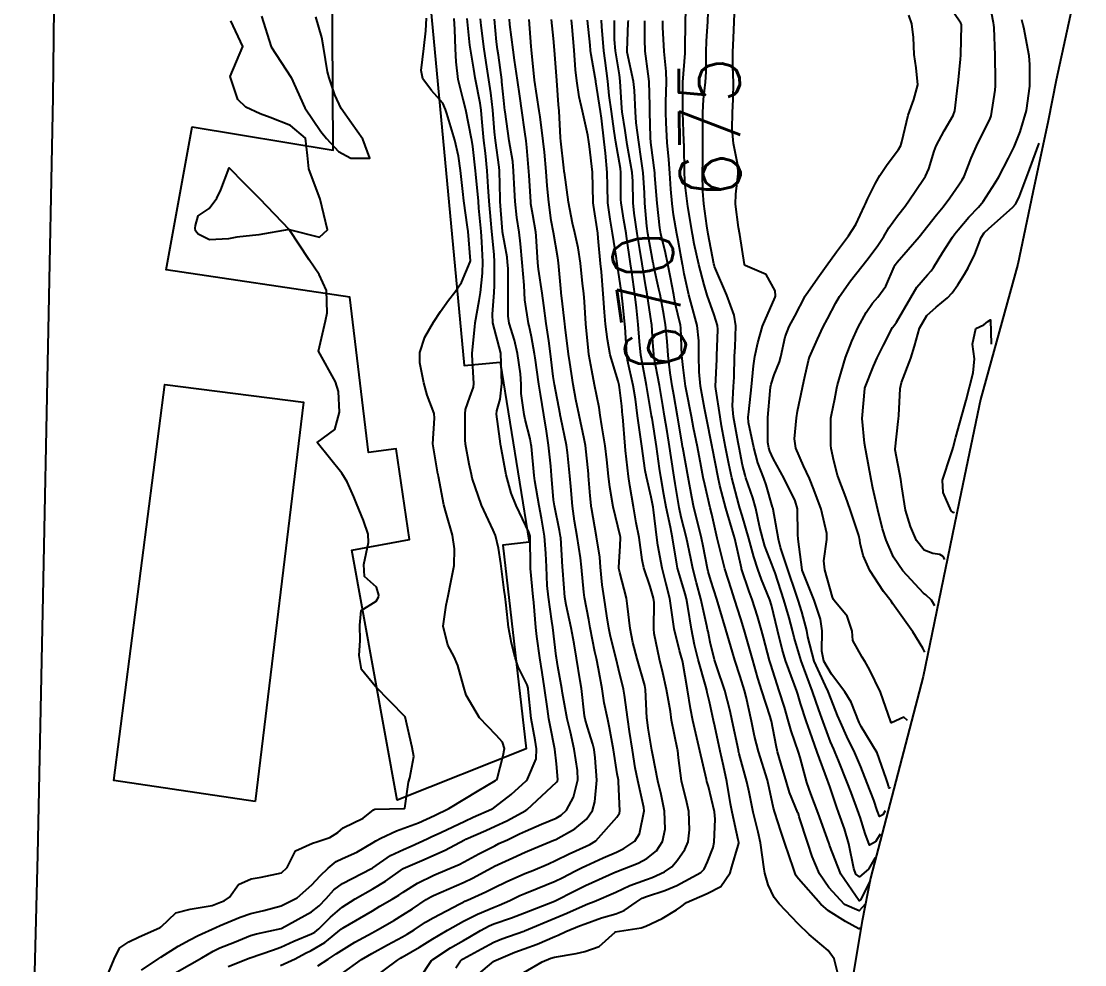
# Model space of a CAD drawing. Header units: metres. Extents: x 292545 to 299085, y 7450245 to 7463078.
# Drawn here: x 296774.3 to 296844.3, y 7460652 to 7460714.1 of the extents above; entities that cross this region are included whole.
import ezdxf
from ezdxf.enums import TextEntityAlignment as Align

# ---------------------------------------------------------------- set-up
doc = ezdxf.new("R2010")
doc.units = ezdxf.units.M
for name, color, linetype in [('Area', 45, 'Continuous'), ('Cotas', 45, 'Continuous'), ('Curvas de Nivel 1m', 11, 'Continuous'), ('Curvas de Nivel 5m', 15, 'Continuous'), ('Edificações', 30, 'Continuous'), ('Vias Primárias', 230, 'Continuous')]:
    doc.layers.add(name, color=color, linetype=linetype)
doc.styles.add('Style-STANDARD', font='STANDARD.shx')

msp = doc.modelspace()

# ---------------------------------------------------------------- linework, layer by layer
at = {"layer": 'Area'}
msp.add_polyline3d([(296844.262, 7460718.95, 680.961), (296842.388, 7460710.25, 686.141), (296841.86, 7460707.575, 691.45), (296840.846, 7460702.857, 679.37), (296839.853, 7460698.137, 690.9), (296837.415, 7460689.248, 693.08), (296836.126, 7460683.14, 696.05), (296833.633, 7460671.003, 678.17), (296830.162, 7460657.748, 671.91), (296829.619, 7460654.933, 670.301), (296827.918, 7460644.703, 669.622)], dxfattribs=at)
at = {"layer": 'Curvas de Nivel 1m', "flags": 128}
for points, elevation in [([(296830.473, 7460659.1), (296830.035, 7460658.335), (296829.441, 7460657.825), (296829.209, 7460658.002), (296829.076, 7460658.376), (296828.752, 7460660.007), (296828.454, 7460660.977), (296828.089, 7460662.011), (296827.936, 7460662.452), (296827.51, 7460663.702), (296827.403, 7460664.021), (296827.338, 7460664.2), (296826.662, 7460666.029), (296826.17, 7460667.421), (296825.958, 7460668.036), (296825.575, 7460669.235), (296825.381, 7460669.843), (296825.317, 7460670.044), (296825.169, 7460670.466), (296824.591, 7460672.055), (296824.365, 7460672.804), (296824.064, 7460674.056), (296823.658, 7460675.711), (296823.544, 7460676.062), (296823.011, 7460677.404), (296822.75, 7460678.074), (296822.493, 7460678.88), (296822.176, 7460680.083), (296821.726, 7460681.615), (296821.572, 7460682.092), (296821.505, 7460682.322), (296821.057, 7460684.097), (296820.857, 7460685.004), (296820.644, 7460686.101), (296820.381, 7460687.517), (296820.279, 7460688.105), (296819.995, 7460689.934), (296819.985, 7460690.108), (296820.058, 7460691.9), (296820.066, 7460692.108), (296820.131, 7460693.847), (296820.108, 7460694.108), (296819.88, 7460694.814), (296819.426, 7460696.115), (296819.223, 7460696.796), (296818.874, 7460698.12), (296818.575, 7460699.485), (296818.457, 7460700.125), (296818.152, 7460701.937), (296818.128, 7460702.128), (296817.981, 7460703.345), (296817.93, 7460704.131), (296817.909, 7460706.029), (296817.901, 7460706.132), (296817.897, 7460706.249), (296817.834, 7460708.133), (296817.82, 7460709.893), (296817.833, 7460710.133), (296817.987, 7460712.036), (296817.989, 7460712.131), (296817.981, 7460712.235), (296818.003, 7460714.132), (296818.07, 7460716.069)], 674), ([(296832.603, 7460668.11), (296832.362, 7460668.336), (296831.563, 7460667.954), (296831.54, 7460667.97), (296831.506, 7460668.028), (296830.824, 7460669.978), (296830.109, 7460671.482), (296829.822, 7460671.988), (296829.616, 7460672.274), (296829.011, 7460673.384), (296828.958, 7460674), (296828.628, 7460674.991), (296827.787, 7460676.018), (296827.729, 7460676.084), (296827.665, 7460676.227), (296827.158, 7460678.025), (296827.099, 7460678.616), (296827.309, 7460680.024), (296827.308, 7460680.425), (296826.927, 7460682.028), (296826.452, 7460683.327), (296826.151, 7460684.036), (296825.761, 7460684.876), (296825.262, 7460686.045), (296825.171, 7460686.658), (296825.302, 7460688.045), (296825.369, 7460688.482), (296825.7, 7460690.041), (296825.721, 7460690.145), (296825.832, 7460690.655), (296826.083, 7460691.805), (296826.161, 7460692.037), (296826.679, 7460693.218), (296827.065, 7460694.028), (296827.345, 7460694.559), (296827.889, 7460695.606), (296828.137, 7460696.016), (296828.864, 7460697.05), (296829.596, 7460697.995), (296829.927, 7460698.416), (296830.605, 7460699.314), (296831.045, 7460699.979), (296831.386, 7460700.538), (296831.956, 7460701.322), (296832.443, 7460701.963), (296833.068, 7460702.862), (296833.785, 7460703.943), (296833.998, 7460704.413), (296834.36, 7460705.586), (296834.499, 7460705.935), (296835.026, 7460706.927), (296835.608, 7460707.924), (296835.718, 7460708.243), (296835.921, 7460709.921), (296835.935, 7460710.051), (296836.08, 7460711.636), (296836.104, 7460711.899), (296836.105, 7460711.92), (296836.155, 7460713.877), (296836.148, 7460713.92), (296836.114, 7460714.005), (296834.819, 7460715.933)], 678), ([(296831.133, 7460662.18), (296830.972, 7460661.907), (296830.757, 7460661.791), (296830.602, 7460662.197), (296830.393, 7460662.873), (296829.962, 7460663.986), (296829.529, 7460665.074), (296829.132, 7460665.996), (296828.621, 7460667.071), (296828.196, 7460668.011), (296828.01, 7460668.456), (296827.578, 7460669.515), (296827.386, 7460670.022), (296827.216, 7460670.396), (296826.472, 7460672.031), (296826.052, 7460673.613), (296825.979, 7460674.037), (296825.651, 7460675.258), (296825.407, 7460676.043), (296825.285, 7460676.425), (296824.732, 7460678.05), (296824.258, 7460679.494), (296824.119, 7460680.056), (296823.767, 7460682.025), (296823.761, 7460682.06), (296823.734, 7460682.151), (296823.314, 7460683.632), (296823.156, 7460684.069), (296822.767, 7460685.079), (296822.487, 7460686.079), (296822.153, 7460687.729), (296822.127, 7460688.085), (296822.159, 7460688.437), (296822.34, 7460690.082), (296822.468, 7460691.456), (296822.573, 7460692.079), (296822.758, 7460692.972), (296823.061, 7460694.072), (296823.892, 7460695.98), (296823.918, 7460696.034), (296823.927, 7460696.06), (296823.898, 7460696.399), (296823.312, 7460697.467), (296821.922, 7460698.056), (296821.904, 7460698.09), (296821.894, 7460698.12), (296821.572, 7460700.094), (296821.49, 7460700.552), (296821.3, 7460702.097), (296821.309, 7460702.76), (296821.47, 7460704.095), (296821.435, 7460704.659), (296821.167, 7460706.098), (296821.07, 7460707.057), (296821.084, 7460708.1), (296821.14, 7460709.011), (296821.152, 7460710.099), (296821.12, 7460711.141), (296821.121, 7460712.094), (296821.159, 7460713.032), (296821.2, 7460714.094), (296821.243, 7460715.212)], 676), ([(296833.753, 7460672.62), (296833.622, 7460672.879), (296832.953, 7460673.957), (296831.651, 7460675.803), (296831.525, 7460675.971), (296831.037, 7460676.602), (296830.118, 7460677.986), (296829.693, 7460678.971), (296829.49, 7460679.782), (296829.469, 7460679.994), (296829.407, 7460680.294), (296828.835, 7460682.003), (296828.549, 7460682.816), (296828.091, 7460684.015), (296828.006, 7460684.267), (296827.765, 7460685.216), (296827.574, 7460686.022), (296827.555, 7460686.243), (296827.571, 7460688.022), (296827.597, 7460688.231), (296827.816, 7460689.291), (296827.963, 7460690.018), (296828.005, 7460690.197), (296828.529, 7460692.01), (296828.937, 7460693.077), (296829.369, 7460693.998), (296829.883, 7460694.969), (296830.292, 7460695.582), (296830.643, 7460695.983), (296831.177, 7460696.704), (296831.722, 7460697.972), (296831.792, 7460698.103), (296831.926, 7460698.269), (296833.367, 7460699.949), (296833.95, 7460700.676), (296834.505, 7460701.387), (296834.946, 7460701.93), (296835.384, 7460702.513), (296835.984, 7460703.358), (296836.211, 7460703.696), (296836.33, 7460703.917), (296836.798, 7460705.119), (296837.134, 7460705.909), (296837.425, 7460706.5), (296838.031, 7460707.664), (296838.114, 7460707.899), (296838.364, 7460709.59), (296838.386, 7460709.895), (296838.388, 7460710.217), (296838.362, 7460711.896), (296838.306, 7460713.701), (296838.283, 7460713.897), (296838.255, 7460714.038), (296838.121, 7460714.721)], 679), ([(296779.867, 7460651.091), (296780.489, 7460652.573), (296780.787, 7460653.163), (296781.388, 7460653.548), (296782.074, 7460653.872), (296783.402, 7460654.465), (296783.451, 7460654.49), (296783.52, 7460654.539), (296784.474, 7460655.467), (296785.415, 7460655.706), (296786.867, 7460655.947), (296787.42, 7460656.15), (296787.659, 7460656.249), (296788.015, 7460656.484), (296788.595, 7460657.315), (296789.435, 7460657.706), (296790.094, 7460657.806), (296791.439, 7460658.089), (296791.808, 7460658.445), (296792.357, 7460659.539), (296793.467, 7460660.047), (296793.762, 7460660.123), (296794.599, 7460660.409), (296795.137, 7460660.742), (296795.479, 7460661.051), (296796.799, 7460661.693), (296797.492, 7460662.248), (296797.579, 7460662.282), (296799.493, 7460662.326), (296799.512, 7460662.331), (296799.534, 7460662.35), (296799.792, 7460664.065), (296799.879, 7460664.346), (296800.129, 7460665.75), (296800.021, 7460666.345), (296799.563, 7460668.35), (296797.593, 7460670.37), (296796.699, 7460671.479), (296796.539, 7460672.386), (296796.609, 7460673.372), (296796.581, 7460674.386), (296796.674, 7460675.358), (296797.657, 7460675.971), (296797.805, 7460676.224), (296797.824, 7460676.368), (296797.668, 7460676.884), (296796.882, 7460677.589), (296796.85, 7460678.382), (296797.148, 7460679.828), (296797.131, 7460680.379), (296796.829, 7460681.27), (296796.366, 7460682.391), (296796.183, 7460682.839), (296795.747, 7460683.829), (296795.389, 7460684.404), (296793.783, 7460686.42), (296794.933, 7460687.267), (296795.249, 7460688.406), (296795.183, 7460689.766), (296794.973, 7460690.403), (296793.853, 7460692.42), (296794.325, 7460694.413), (296794.423, 7460694.956), (296794.397, 7460696.412), (296793.909, 7460697.465), (296793.256, 7460698.427), (296791.943, 7460700.44), (296789.939, 7460700.076), (296788.496, 7460699.926), (296787.936, 7460699.824), (296786.684, 7460699.754), (296785.939, 7460700.114), (296785.765, 7460700.336), (296785.741, 7460700.513), (296785.764, 7460700.694), (296785.955, 7460701.329), (296786.663, 7460701.802), (296787.186, 7460702.498), (296787.445, 7460703.029), (296787.993, 7460704.49), (296788.983, 7460703.475), (296789.973, 7460702.46), (296791.943, 7460700.44), (296793.938, 7460699.92), (296794.445, 7460700.412), (296793.973, 7460702.42), (296793.231, 7460704.428), (296793.137, 7460705.293), (296793.015, 7460706.43), (296792.025, 7460707.274), (296790.68, 7460707.807), (296790.037, 7460708.044), (296789.079, 7460708.474), (296788.549, 7460708.983), (296788.063, 7460710.49), (296788.884, 7460712.478), (296788.108, 7460714.168)], 658), ([(296782.222, 7460651.694), (296783.372, 7460652.46), (296783.422, 7460652.49), (296783.501, 7460652.539), (296784.637, 7460653.274), (296785.39, 7460653.685), (296785.947, 7460653.959), (296787.101, 7460654.495), (296787.404, 7460654.622), (296788.719, 7460655.167), (296789.412, 7460655.412), (296790.26, 7460655.616), (296791.418, 7460655.919), (296792.454, 7460656.435), (296793.432, 7460657.303), (296793.97, 7460657.883), (296794.499, 7460658.409), (296795.024, 7460658.829), (296795.452, 7460659.032), (296796.394, 7460659.451), (296797.469, 7460660.098), (296797.643, 7460660.195), (296797.974, 7460660.365), (296798.987, 7460660.846), (296799.48, 7460661.023), (296800.433, 7460661.391), (296801.488, 7460661.861), (296802.427, 7460662.316), (296803.499, 7460662.953), (296804.33, 7460663.467), (296805.512, 7460664.164), (296805.579, 7460664.213), (296805.624, 7460664.279), (296806.006, 7460665.805), (296806.101, 7460666.274), (296805.967, 7460666.694), (296805.552, 7460667.144), (296804.448, 7460668.291), (296803.585, 7460669.78), (296803.426, 7460670.302), (296803.038, 7460671.739), (296802.78, 7460672.312), (296802.366, 7460673.065), (296802.057, 7460674.324), (296802.259, 7460675.716), (296802.385, 7460676.319), (296802.577, 7460677.221), (296802.786, 7460678.313), (296802.802, 7460679.422), (296802.674, 7460680.31), (296802.267, 7460681.772), (296802.112, 7460682.316), (296801.752, 7460684.179), (296801.733, 7460684.3), (296801.73, 7460684.32), (296801.722, 7460684.352), (296801.382, 7460686.326), (296801.49, 7460688.015), (296801.476, 7460688.325), (296801.001, 7460689.519), (296800.793, 7460690.335), (296800.53, 7460691.652), (296800.523, 7460692.34), (296800.868, 7460693.34), (296801.418, 7460694.327), (296801.88, 7460695.024), (296802.416, 7460695.787), (296802.83, 7460696.311), (296803.267, 7460696.942), (296803.844, 7460698.301), (296803.857, 7460698.367), (296803.707, 7460700.302), (296803.669, 7460700.581), (296803.42, 7460702.306), (296803.354, 7460702.932), (296803.195, 7460704.308), (296803.066, 7460705.246), (296802.839, 7460706.312), (296802.303, 7460708.053), (296802.222, 7460708.318), (296802.047, 7460708.745), (296801.291, 7460709.567), (296800.722, 7460710.34), (296800.626, 7460710.899), (296800.787, 7460712.339), (296800.934, 7460713.504), (296800.974, 7460714.337)], 659), ([(296787.924, 7460651.927), (296789.302, 7460652.471), (296789.352, 7460652.491), (296789.373, 7460652.498), (296790.836, 7460653.001), (296791.384, 7460653.21), (296792.24, 7460653.587), (296793.398, 7460654.073), (296793.621, 7460654.196), (296793.884, 7460654.415), (296794.654, 7460655.164), (296795.417, 7460655.826), (296796.271, 7460656.387), (296797.43, 7460657.034), (296798.26, 7460657.536), (296799.4, 7460658.35), (296799.425, 7460658.368), (296799.443, 7460658.377), (296800.818, 7460658.971), (296801.457, 7460659.245), (296802.194, 7460659.587), (296803.472, 7460660.255), (296803.499, 7460660.273), (296803.561, 7460660.299), (296804.877, 7460660.887), (296805.482, 7460661.154), (296806.241, 7460661.517), (296807.492, 7460662.199), (296807.582, 7460662.259), (296809.511, 7460664.048), (296809.586, 7460664.155), (296809.598, 7460664.229), (296809.528, 7460665.256), (296809.409, 7460666.232), (296809.101, 7460667.78), (296809.017, 7460668.235), (296808.934, 7460668.875), (296808.735, 7460670.239), (296808.572, 7460671.272), (296808.428, 7460672.242), (296808.232, 7460673.639), (296808.168, 7460674.245), (296808.029, 7460675.874), (296807.992, 7460676.247), (296807.814, 7460678.116), (296807.809, 7460678.249), (296807.785, 7460680.166), (296807.776, 7460680.249), (296807.707, 7460680.507), (296806.872, 7460682.263), (296806.543, 7460683.07), (296806.216, 7460684.273), (296805.858, 7460686.203), (296805.845, 7460686.279), (296805.833, 7460686.329), (296805.787, 7460686.644), (296805.581, 7460688.282), (296805.601, 7460688.486), (296805.813, 7460689.268), (296805.928, 7460690.278), (296805.853, 7460692.28), (296805.325, 7460694.285), (296805.301, 7460694.863), (296805.408, 7460696.285), (296805.432, 7460696.752), (296805.451, 7460698.285), (296805.422, 7460698.791), (296805.268, 7460700.287), (296805.197, 7460701.045), (296805.095, 7460702.289), (296805.025, 7460703.247), (296804.959, 7460704.29), (296804.844, 7460705.452), (296804.747, 7460706.293), (296804.602, 7460707.726), (296804.553, 7460708.292), (296804.493, 7460708.739), (296804.189, 7460710.298), (296804.169, 7460710.403), (296804.07, 7460710.99), (296803.853, 7460712.302), (296803.818, 7460712.571), (296803.644, 7460714.305)], 661), ([(296790.113, 7460714.46), (296790.752, 7460712.453), (296792.063, 7460710.44), (296792.962, 7460708.431), (296794.02, 7460706.87), (296794.39, 7460706.414), (296795.171, 7460705.569), (296796, 7460705.127), (296797.251, 7460705.127), (296796.778, 7460706.382), (296796.028, 7460707.424), (296795.349, 7460708.4), (296794.94, 7460709.295), (296794.56, 7460710.413), (296794.451, 7460710.798), (296794.192, 7460712.418), (296794.093, 7460713.062), (296793.688, 7460714.424)], 658), ([(296791.368, 7460651.989), (296792.32, 7460652.436), (296793.006, 7460652.798), (296793.381, 7460652.98), (296794.287, 7460653.513), (296795.372, 7460654.4), (296795.388, 7460654.415), (296795.403, 7460654.428), (296795.479, 7460654.474), (296797.415, 7460655.601), (296797.896, 7460655.887), (296798.703, 7460656.357), (296799.15, 7460656.629), (296799.428, 7460656.813), (296800.367, 7460657.408), (296801.439, 7460657.944), (296802.333, 7460658.317), (296803.106, 7460658.647), (296803.451, 7460658.818), (296804.404, 7460659.346), (296805.467, 7460659.877), (296805.735, 7460660.011), (296806.286, 7460660.272), (296807.087, 7460660.654), (296807.479, 7460660.842), (296808.541, 7460661.302), (296809.488, 7460661.695), (296809.83, 7460661.886), (296810.175, 7460662.223), (296810.642, 7460663.078), (296810.911, 7460664.216), (296810.908, 7460664.831), (296810.69, 7460666.219), (296810.437, 7460667.338), (296810.23, 7460668.223), (296809.908, 7460669.906), (296809.858, 7460670.227), (296809.607, 7460671.66), (296809.517, 7460672.231), (296809.498, 7460672.347), (296809.277, 7460674.234), (296809.219, 7460674.655), (296808.992, 7460676.237), (296808.911, 7460676.997), (296808.85, 7460678.238), (296808.82, 7460679.111), (296808.732, 7460680.24), (296808.53, 7460681.433), (296808.373, 7460682.244), (296808.102, 7460683.894), (296808.056, 7460684.247), (296807.872, 7460686.159), (296807.861, 7460686.249), (296807.787, 7460686.643), (296807.465, 7460687.921), (296807.383, 7460688.256), (296807.187, 7460689.63), (296807.184, 7460690.26), (296807.159, 7460690.934), (296806.959, 7460692.263), (296806.752, 7460693.157), (296806.409, 7460694.272), (296806.337, 7460694.733), (296806.344, 7460696.273), (296806.333, 7460697.857), (296806.306, 7460698.274), (296806.268, 7460698.617), (296805.977, 7460700.279), (296805.97, 7460700.307), (296805.947, 7460700.582), (296805.819, 7460702.282), (296805.812, 7460702.444), (296805.761, 7460704.282), (296805.741, 7460704.537), (296805.508, 7460706.285), (296805.449, 7460706.858), (296805.324, 7460708.281), (296805.195, 7460709.424), (296805.063, 7460710.285), (296804.928, 7460711.143), (296804.761, 7460712.29), (296804.555, 7460713.844), (296804.51, 7460714.294)], 662), ([(296793.818, 7460651.966), (296794.503, 7460652.409), (296795.028, 7460652.754), (296795.382, 7460652.989), (296796.255, 7460653.522), (296797.4, 7460654.152), (296797.541, 7460654.228), (296797.793, 7460654.366), (296798.812, 7460654.953), (296799.413, 7460655.319), (296800.036, 7460655.724), (296800.956, 7460656.335), (296801.242, 7460656.515), (296801.426, 7460656.608), (296801.928, 7460656.823), (296803.435, 7460657.473), (296803.994, 7460657.738), (296805.006, 7460658.284), (296805.286, 7460658.441), (296805.447, 7460658.519), (296806.653, 7460659.07), (296807.461, 7460659.453), (296808.017, 7460659.699), (296809.334, 7460660.232), (296809.474, 7460660.29), (296810.72, 7460660.979), (296811.487, 7460661.621), (296811.89, 7460662.204), (296812.049, 7460662.753), (296812.163, 7460664.2), (296812.071, 7460665.666), (296811.989, 7460666.203), (296811.906, 7460666.564), (296811.558, 7460667.677), (296811.404, 7460668.212), (296811.364, 7460668.414), (296811.153, 7460670.214), (296811.073, 7460670.733), (296810.831, 7460672.218), (296810.672, 7460673.169), (296810.472, 7460674.222), (296810.157, 7460675.723), (296810.077, 7460676.226), (296809.927, 7460677.981), (296809.912, 7460678.228), (296809.803, 7460680.128), (296809.787, 7460680.229), (296809.709, 7460680.625), (296809.391, 7460682.233), (296809.331, 7460682.64), (296809.198, 7460684.236), (296809.144, 7460684.855), (296808.997, 7460686.238), (296808.859, 7460687.167), (296808.678, 7460688.241), (296808.458, 7460689.602), (296808.359, 7460690.245), (296808.106, 7460691.991), (296808.068, 7460692.248), (296807.864, 7460693.37), (296807.713, 7460694.094), (296807.68, 7460694.253), (296807.44, 7460695.808), (296807.419, 7460696.257), (296807.397, 7460696.761), (296807.267, 7460698.26), (296807.161, 7460699.488), (296807.061, 7460700.263), (296806.912, 7460701.225), (296806.799, 7460702.268), (296806.748, 7460703.036), (296806.7, 7460704.269), (296806.637, 7460704.909), (296806.414, 7460706.274), (296806.134, 7460708.176), (296806.122, 7460708.269), (296806.049, 7460708.91), (296805.926, 7460710.137), (296805.912, 7460710.272), (296805.697, 7460711.893), (296805.644, 7460712.277), (296805.58, 7460712.788), (296805.43, 7460714.28)], 663), ([(296795.363, 7460651.417), (296796.7, 7460652.38), (296797.116, 7460652.635), (296797.379, 7460652.784), (296798.403, 7460653.344), (296799.396, 7460653.878), (296799.696, 7460654.049), (296800.162, 7460654.342), (296800.908, 7460654.835), (296801.411, 7460655.139), (296803.158, 7460656.042), (296803.422, 7460656.187), (296803.499, 7460656.222), (296803.669, 7460656.298), (296804.875, 7460656.839), (296805.431, 7460657.119), (296806.201, 7460657.506), (296807.441, 7460658.043), (296807.952, 7460658.252), (296809.002, 7460658.685), (296809.453, 7460658.893), (296810.343, 7460659.338), (296811.468, 7460659.851), (296811.715, 7460659.961), (296812.099, 7460660.201), (296813.489, 7460661.75), (296813.653, 7460662.016), (296813.684, 7460662.178), (296813.606, 7460664.085), (296813.592, 7460664.179), (296813.519, 7460664.603), (296813.263, 7460666.184), (296813.006, 7460667.637), (296812.884, 7460668.19), (296812.659, 7460669.279), (296812.519, 7460670.196), (296812.291, 7460671.511), (296812.141, 7460672.202), (296812.045, 7460672.632), (296811.742, 7460674.208), (296811.641, 7460674.731), (296811.358, 7460676.213), (296811.312, 7460676.568), (296811.152, 7460678.215), (296811.088, 7460678.817), (296810.878, 7460680.218), (296810.696, 7460681.242), (296810.566, 7460682.222), (296810.451, 7460683.518), (296810.391, 7460684.224), (296810.24, 7460685.753), (296810.173, 7460686.226), (296809.8, 7460688.038), (296809.761, 7460688.23), (296809.752, 7460688.282), (296809.382, 7460690.234), (296809.305, 7460690.761), (296809.123, 7460692.237), (296809.004, 7460693.096), (296808.848, 7460694.24), (296808.688, 7460695.438), (296808.573, 7460696.243), (296808.338, 7460697.824), (296808.294, 7460698.246), (296808.184, 7460700.004), (296808.154, 7460700.248), (296807.954, 7460701.392), (296807.837, 7460702.127), (296807.821, 7460702.252), (296807.715, 7460703.979), (296807.7, 7460704.254), (296807.571, 7460705.819), (296807.517, 7460706.257), (296807.428, 7460706.85), (296807.239, 7460708.258), (296807.114, 7460709.197), (296806.956, 7460710.261), (296806.762, 7460711.577), (296806.671, 7460712.264), (296806.459, 7460713.915), (296806.422, 7460714.267)], 664), ([(296800.537, 7460651.163), (296801.304, 7460652.331), (296801.341, 7460652.363), (296801.374, 7460652.383), (296802.539, 7460653.159), (296803.393, 7460653.646), (296803.816, 7460653.876), (296804.524, 7460654.289), (296805.088, 7460654.602), (296805.407, 7460654.735), (296806.548, 7460655.132), (296807.415, 7460655.468), (296809.394, 7460656.23), (296809.423, 7460656.244), (296810.734, 7460656.913), (296811.433, 7460657.255), (296813.421, 7460658.159), (296813.443, 7460658.166), (296813.479, 7460658.18), (296814.883, 7460658.734), (296815.456, 7460659.034), (296816.088, 7460659.53), (296816.49, 7460660.15), (296816.661, 7460660.968), (296816.621, 7460662.149), (296816.409, 7460663.246), (296816.193, 7460664.153), (296815.857, 7460665.838), (296815.798, 7460666.157), (296815.557, 7460667.606), (296815.476, 7460668.161), (296815.464, 7460668.261), (296815.367, 7460670.162), (296815.321, 7460670.429), (296814.822, 7460672.168), (296814.535, 7460673.26), (296814.353, 7460674.173), (296814.186, 7460675.644), (296814.112, 7460676.176), (296813.68, 7460677.849), (296813.62, 7460678.119), (296813.613, 7460678.181), (296813.697, 7460679.617), (296813.727, 7460680.155), (296813.727, 7460680.18), (296813.704, 7460680.268), (296813.247, 7460682.187), (296813.018, 7460683.463), (296812.937, 7460684.192), (296812.837, 7460685.267), (296812.717, 7460686.196), (296812.493, 7460687.499), (296812.389, 7460688.201), (296812.315, 7460688.709), (296812.019, 7460690.207), (296811.837, 7460691.154), (296811.655, 7460692.212), (296811.623, 7460692.444), (296811.448, 7460694.214), (296811.358, 7460695.678), (296811.316, 7460696.209), (296811.239, 7460696.874), (296811.091, 7460698.212), (296810.947, 7460699.229), (296810.723, 7460700.218), (296810.571, 7460700.843), (296810.31, 7460702.225), (296810.035, 7460704.187), (296810.03, 7460704.229), (296810.026, 7460704.263), (296809.995, 7460704.478), (296809.811, 7460706.232), (296809.791, 7460706.457), (296809.683, 7460708.234), (296809.655, 7460708.626), (296809.539, 7460710.235), (296809.5, 7460710.805), (296809.393, 7460712.237), (296809.323, 7460713.009), (296809.185, 7460714.239)], 666), ([(296802.892, 7460651.831), (296803.195, 7460652.303), (296803.291, 7460652.385), (296803.375, 7460652.435), (296804.591, 7460653.082), (296805.391, 7460653.518), (296805.917, 7460653.752), (296807.367, 7460654.26), (296807.395, 7460654.268), (296807.422, 7460654.279), (296809.412, 7460655.1), (296810.204, 7460655.433), (296811.421, 7460655.989), (296811.577, 7460656.052), (296811.99, 7460656.201), (296813.429, 7460656.824), (296814.35, 7460657.255), (296815.438, 7460657.656), (296815.809, 7460657.787), (296816.617, 7460658.148), (296817.102, 7460658.489), (296817.454, 7460658.894), (296817.967, 7460659.631), (296818.17, 7460660.13), (296818.263, 7460660.911), (296818.213, 7460662.129), (296818.091, 7460662.723), (296817.74, 7460664.137), (296817.536, 7460665.652), (296817.49, 7460666.141), (296817.48, 7460666.204), (296817.091, 7460668.145), (296817.007, 7460668.707), (296816.762, 7460670.148), (296816.503, 7460671.247), (296816.291, 7460672.153), (296815.944, 7460673.843), (296815.911, 7460674.157), (296815.94, 7460675.876), (296815.907, 7460676.158), (296815.671, 7460676.928), (296815.262, 7460678.164), (296815.161, 7460678.692), (296814.945, 7460680.168), (296814.767, 7460681.12), (296814.588, 7460682.171), (296814.346, 7460683.575), (296814.25, 7460684.175), (296814.061, 7460685.886), (296814.034, 7460686.177), (296813.871, 7460688.11), (296813.864, 7460688.179), (296813.809, 7460688.8), (296813.669, 7460690.03), (296813.643, 7460690.183), (296813.57, 7460690.441), (296813.039, 7460692.192), (296812.862, 7460693.194), (296812.744, 7460694.197), (296812.668, 7460694.985), (296812.591, 7460696.193), (296812.472, 7460697.637), (296812.413, 7460698.195), (296812.267, 7460699.869), (296812.227, 7460700.197), (296811.961, 7460702.026), (296811.937, 7460702.175), (296811.929, 7460702.201), (296811.929, 7460702.235), (296811.886, 7460704.202), (296811.696, 7460705.891), (296811.649, 7460706.205), (296811.584, 7460706.642), (296811.222, 7460708.212), (296811.001, 7460709.164), (296810.846, 7460710.218), (296810.778, 7460710.927), (296810.676, 7460712.221), (296810.556, 7460713.774), (296810.511, 7460714.224)], 667), ([(296804.29, 7460651.365), (296805.373, 7460652.264), (296805.403, 7460652.28), (296806.777, 7460652.871), (296807.385, 7460653.09), (296808.236, 7460653.401), (296809.398, 7460653.894), (296809.632, 7460653.995), (296810.14, 7460654.223), (296811.025, 7460654.596), (296811.408, 7460654.744), (296812.478, 7460655.129), (296813.411, 7460655.402), (296813.974, 7460655.615), (296814.751, 7460656.167), (296815.155, 7460656.433), (296815.427, 7460656.538), (296816.646, 7460656.932), (296817.434, 7460657.265), (296819.015, 7460658.116), (296819.234, 7460658.325), (296819.453, 7460658.809), (296819.812, 7460659.763), (296819.891, 7460660.106), (296819.963, 7460661.631), (296819.902, 7460662.106), (296819.509, 7460663.768), (296819.435, 7460664.034), (296819.415, 7460664.111), (296819.39, 7460664.237), (296818.942, 7460666.119), (296818.684, 7460667.253), (296818.493, 7460668.126), (296818.341, 7460668.899), (296818.134, 7460670.132), (296817.821, 7460671.925), (296817.773, 7460672.138), (296817.74, 7460672.264), (296817.619, 7460672.729), (296817.254, 7460674.144), (296817.185, 7460674.599), (296816.976, 7460676.147), (296816.741, 7460677.08), (296816.465, 7460678.152), (296816.191, 7460679.662), (296816.126, 7460680.156), (296815.899, 7460681.99), (296815.872, 7460682.159), (296815.848, 7460682.273), (296815.739, 7460682.814), (296815.432, 7460684.163), (296815.359, 7460684.562), (296815.131, 7460686.166), (296815.024, 7460686.928), (296814.851, 7460688.17), (296814.715, 7460689.27), (296814.571, 7460690.173), (296814.193, 7460691.831), (296814.141, 7460692.177), (296814.032, 7460694.018), (296814.02, 7460694.179), (296813.886, 7460695.517), (296813.816, 7460696.105), (296813.809, 7460696.181), (296813.799, 7460696.276), (296813.512, 7460698.184), (296813.438, 7460698.675), (296813.197, 7460700.187), (296813.042, 7460701.099), (296812.904, 7460702.191), (296812.864, 7460703.307), (296812.851, 7460704.191), (296812.749, 7460705.449), (296812.656, 7460706.194), (296812.479, 7460707.753), (296812.422, 7460708.196), (296812.108, 7460710.154), (296812.101, 7460710.2), (296812.065, 7460710.441), (296811.792, 7460711.916), (296811.758, 7460712.205), (296811.728, 7460712.566), (296811.549, 7460714.208)], 668), ([(296807.366, 7460651.522), (296808.579, 7460652.242), (296809.141, 7460652.469), (296809.377, 7460652.531), (296810.812, 7460652.785), (296811.383, 7460652.91), (296812.335, 7460653.254), (296813.367, 7460654.19), (296813.384, 7460654.199), (296815.086, 7460654.475), (296815.399, 7460654.573), (296816.462, 7460655.095), (296817.416, 7460655.654), (296817.693, 7460655.862), (296818.06, 7460656.13), (296819.429, 7460656.738), (296820.337, 7460657.198), (296820.932, 7460658.095), (296821.056, 7460658.486), (296821.47, 7460659.881), (296821.515, 7460660.047), (296821.514, 7460660.09), (296821.475, 7460660.254), (296821.068, 7460662.094), (296820.965, 7460662.629), (296820.712, 7460664.098), (296820.5, 7460665.129), (296820.277, 7460666.103), (296819.932, 7460667.734), (296819.853, 7460668.107), (296819.575, 7460669.34), (296819.432, 7460669.963), (296819.405, 7460670.113), (296819.346, 7460670.354), (296818.842, 7460672.122), (296818.602, 7460673.105), (296818.4, 7460674.128), (296818.159, 7460675.629), (296818.062, 7460676.134), (296817.978, 7460676.447), (296817.676, 7460677.481), (296817.485, 7460678.142), (296817.432, 7460678.396), (296817.147, 7460680.146), (296817.018, 7460680.842), (296816.741, 7460682.15), (296816.584, 7460682.99), (296816.384, 7460684.151), (296816.298, 7460684.692), (296816.091, 7460686.155), (296815.801, 7460688.005), (296815.776, 7460688.16), (296815.77, 7460688.194), (296815.447, 7460690.164), (296815.352, 7460690.643), (296815.062, 7460692.168), (296814.97, 7460693.061), (296814.895, 7460694.17), (296814.781, 7460695.274), (296814.665, 7460696.172), (296814.472, 7460697.617), (296814.389, 7460698.175), (296814.123, 7460699.996), (296814.094, 7460700.178), (296813.952, 7460701.052), (296813.767, 7460702.182), (296813.748, 7460702.4), (296813.753, 7460704.182), (296813.726, 7460704.452), (296813.414, 7460706.186), (296813.307, 7460706.903), (296813.127, 7460708.189), (296812.985, 7460709.259), (296812.887, 7460710.192), (296812.72, 7460711.55), (296812.638, 7460712.194), (296812.508, 7460713.795), (296812.486, 7460714.196)], 669), ([(296829.493, 7460654.48), (296829.399, 7460654.406), (296828.524, 7460654.891), (296827.416, 7460655.587), (296826.915, 7460656.025), (296825.44, 7460657.707), (296825.285, 7460657.886), (296825.21, 7460658.043), (296825.11, 7460658.383), (296824.539, 7460660.054), (296824.263, 7460660.841), (296823.868, 7460662.064), (296823.786, 7460662.356), (296823.509, 7460663.682), (296823.426, 7460664.071), (296823.394, 7460664.192), (296822.803, 7460666.077), (296822.552, 7460667.081), (296822.349, 7460668.082), (296821.995, 7460669.67), (296821.882, 7460670.087), (296821.597, 7460671.004), (296821.253, 7460672.094), (296821.094, 7460672.619), (296820.661, 7460674.1), (296820.243, 7460675.515), (296820.06, 7460676.106), (296819.675, 7460677.326), (296819.497, 7460677.929), (296819.456, 7460678.113), (296819.166, 7460679.586), (296819.052, 7460680.12), (296818.827, 7460681.013), (296818.561, 7460682.128), (296818.418, 7460682.808), (296818.182, 7460684.126), (296817.822, 7460686.08), (296817.812, 7460686.13), (296817.776, 7460686.327), (296817.467, 7460688.135), (296817.233, 7460689.554), (296817.135, 7460690.14), (296816.992, 7460690.986), (296816.855, 7460692.145), (296816.796, 7460693.08), (296816.694, 7460694.148), (296816.573, 7460694.843), (296816.326, 7460696.154), (296816.256, 7460696.512), (296815.92, 7460697.985), (296815.888, 7460698.16), (296815.877, 7460698.207), (296815.533, 7460700.164), (296815.462, 7460700.65), (296815.333, 7460702.166), (296815.304, 7460702.835), (296815.212, 7460704.168), (296815.093, 7460705.078), (296814.928, 7460706.171), (296814.762, 7460707.443), (296814.705, 7460708.173), (296814.65, 7460709.581), (296814.585, 7460710.175), (296814.17, 7460712.091), (296814.159, 7460712.179), (296814.241, 7460714.049), (296814.245, 7460714.179)], 671), ([(296829.823, 7460656.02), (296829.417, 7460655.601), (296828.464, 7460656.01), (296827.434, 7460657.125), (296826.81, 7460658.026), (296826.325, 7460659.167), (296826.06, 7460660.034), (296825.49, 7460661.781), (296825.425, 7460661.974), (296825.396, 7460662.041), (296824.844, 7460663.388), (296824.636, 7460664.053), (296824.276, 7460665.314), (296824.061, 7460666.062), (296823.956, 7460666.473), (296823.662, 7460668.069), (296823.64, 7460668.145), (296823.566, 7460668.376), (296823.016, 7460670.076), (296822.761, 7460670.913), (296822.423, 7460672.082), (296822.249, 7460672.711), (296821.857, 7460674.087), (296821.644, 7460674.801), (296821.234, 7460676.094), (296821.022, 7460676.744), (296820.594, 7460678.101), (296820.21, 7460679.592), (296820.093, 7460680.106), (296819.727, 7460681.697), (296819.629, 7460682.112), (296819.272, 7460683.641), (296819.175, 7460684.116), (296819.042, 7460684.836), (296818.784, 7460686.12), (296818.531, 7460687.383), (296818.387, 7460688.124), (296818.043, 7460689.905), (296818.006, 7460690.128), (296817.841, 7460691.351), (296817.77, 7460692.131), (296817.692, 7460693.953), (296817.668, 7460694.133), (296817.334, 7460695.585), (296817.225, 7460696.14), (296817.026, 7460697.26), (296816.85, 7460698.146), (296816.685, 7460698.903), (296816.39, 7460700.153), (296816.324, 7460700.531), (296816.136, 7460702.157), (296815.99, 7460703.98), (296815.976, 7460704.16), (296815.73, 7460706.163), (296815.7, 7460706.48), (296815.657, 7460708.164), (296815.652, 7460708.559), (296815.613, 7460710.165), (296815.553, 7460710.68), (296815.358, 7460712.167), (296815.329, 7460712.933), (296815.333, 7460714.168)], 672), ([(296830.153, 7460657.56), (296829.504, 7460656.308), (296829.425, 7460656.248), (296828.22, 7460658.012), (296827.471, 7460659.922), (296827.445, 7460660.02), (296827.429, 7460660.064), (296826.734, 7460662.028), (296826.253, 7460663.285), (296825.987, 7460664.035), (296825.537, 7460665.674), (296825.425, 7460666.042), (296824.955, 7460667.447), (296824.787, 7460668.052), (296824.508, 7460668.992), (296824.162, 7460670.061), (296823.609, 7460671.793), (296823.533, 7460672.071), (296823.144, 7460673.584), (296823.011, 7460674.069), (296822.733, 7460674.987), (296822.382, 7460676.079), (296822.196, 7460676.61), (296821.695, 7460678.09), (296821.683, 7460678.14), (296821.242, 7460680.095), (296821.061, 7460680.749), (296820.652, 7460682.101), (296820.262, 7460683.59), (296820.148, 7460684.106), (296819.772, 7460686.015), (296819.755, 7460686.11), (296819.748, 7460686.135), (296819.356, 7460688.114), (296819.248, 7460688.676), (296818.996, 7460690.118), (296818.896, 7460691.06), (296818.871, 7460692.12), (296818.869, 7460693.113), (296818.774, 7460694.121), (296818.364, 7460695.649), (296818.221, 7460696.127), (296817.914, 7460697.503), (296817.821, 7460698.031), (296817.801, 7460698.132), (296817.512, 7460699.709), (296817.429, 7460700.138), (296817.215, 7460701.4), (296817.122, 7460702.143), (296817.038, 7460703.083), (296816.962, 7460704.145), (296816.9, 7460705.045), (296816.804, 7460706.148), (296816.729, 7460707.453), (296816.717, 7460708.15), (296816.711, 7460708.811), (296816.747, 7460710.15), (296816.737, 7460710.818), (296816.61, 7460712.152), (296816.506, 7460713.755), (296816.503, 7460714.154)], 673), ([(296831.463, 7460663.72), (296831.437, 7460663.68), (296831.408, 7460663.668), (296831.388, 7460663.728), (296831.359, 7460663.819), (296831.301, 7460663.972), (296831.195, 7460664.296), (296830.611, 7460665.979), (296829.56, 7460667.728), (296829.462, 7460667.891), (296829.419, 7460667.992), (296828.889, 7460669.313), (296828.486, 7460670.006), (296827.6, 7460671.157), (296827.112, 7460672.025), (296826.971, 7460672.675), (296826.999, 7460674.026), (296826.881, 7460674.791), (296826.467, 7460676.032), (296825.683, 7460678.015), (296825.675, 7460678.04), (296825.419, 7460680.043), (296825.4, 7460680.35), (296825.359, 7460682.044), (296825.221, 7460682.562), (296824.495, 7460684.053), (296823.766, 7460685.367), (296823.543, 7460685.836), (296823.477, 7460686.064), (296823.424, 7460686.419), (296823.427, 7460688.066), (296823.572, 7460689.815), (296823.597, 7460690.063), (296823.629, 7460690.26), (296823.835, 7460690.866), (296824.188, 7460691.717), (296824.28, 7460692.056), (296824.561, 7460693.358), (296824.827, 7460694.05), (296825.192, 7460694.735), (296825.868, 7460696.04), (296825.877, 7460696.057), (296825.894, 7460696.081), (296826.705, 7460697.238), (296827.248, 7460698.027), (296827.932, 7460698.953), (296828.73, 7460700.002), (296829.196, 7460700.752), (296829.779, 7460701.992), (296829.834, 7460702.122), (296829.97, 7460702.434), (296830.496, 7460703.475), (296830.783, 7460703.982), (296831.267, 7460704.71), (296832.01, 7460705.693), (296832.166, 7460705.968), (296832.237, 7460706.189), (296832.644, 7460707.961), (296833.026, 7460708.978), (296833.279, 7460709.952), (296833.184, 7460711.063), (296833.038, 7460711.956), (296833, 7460713.056), (296832.892, 7460713.958), (296832.686, 7460714.529)], 677), ([(296835.053, 7460678.72), (296834.94, 7460678.91), (296834.733, 7460679.049), (296834.28, 7460679.106), (296833.697, 7460679.331), (296833.194, 7460679.955), (296832.796, 7460680.88), (296832.482, 7460681.963), (296832.228, 7460683.486), (296832.16, 7460683.966), (296831.804, 7460685.939), (296831.797, 7460685.97), (296831.981, 7460687.788), (296832.003, 7460687.968), (296832.026, 7460688.188), (296832.133, 7460689.965), (296832.215, 7460690.352), (296832.815, 7460691.955), (296833.059, 7460692.748), (296833.395, 7460693.947), (296833.881, 7460694.772), (296834.496, 7460695.325), (296835.245, 7460695.926), (296835.551, 7460696.271), (296835.906, 7460696.789), (296836.346, 7460697.486), (296836.591, 7460697.913), (296837.034, 7460698.807), (296837.456, 7460699.905), (296837.64, 7460700.209), (296837.949, 7460700.502), (296839.513, 7460701.877), (296839.721, 7460702.119), (296839.974, 7460702.633), (296840.62, 7460704.368), (296841.273, 7460706.12)], 681), ([(296835.703, 7460681.77), (296835.664, 7460681.787), (296835.61, 7460681.8), (296835.485, 7460681.924), (296834.945, 7460683.132), (296834.9, 7460683.933), (296835.446, 7460685.601), (296835.568, 7460685.923), (296835.616, 7460686.082), (296835.786, 7460686.773), (296836.454, 7460689.191), (296836.925, 7460691), (296837.008, 7460691.908), (296836.874, 7460692.894), (296837.103, 7460693.908), (296837.615, 7460694.163), (296837.878, 7460694.369), (296838.075, 7460694.484), (296838.103, 7460692.88)], 682)]:
    msp.add_lwpolyline(points, dxfattribs=dict(at, elevation=elevation))
at = {"layer": 'Curvas de Nivel 5m', "flags": 128}
for points, elevation in [([(296830.803, 7460660.64), (296830.506, 7460660.132), (296830.109, 7460659.92), (296829.82, 7460660.676), (296829.491, 7460661.758), (296829.426, 7460661.925), (296829.399, 7460661.991), (296828.89, 7460663.382), (296828.66, 7460664.003), (296828.072, 7460665.475), (296827.849, 7460666.015), (296827.753, 7460666.225), (296827.55, 7460666.704), (296827.052, 7460668.025), (296826.781, 7460668.818), (296826.357, 7460670.032), (296825.613, 7460672.04), (296825.159, 7460673.578), (296825.037, 7460674.046), (296824.829, 7460674.865), (296824.48, 7460676.052), (296823.894, 7460677.845), (296823.82, 7460678.059), (296823.686, 7460678.409), (296823.231, 7460679.6), (296823.088, 7460680.069), (296822.873, 7460680.915), (296822.619, 7460682.077), (296822.436, 7460682.776), (296821.981, 7460684.087), (296821.928, 7460684.261), (296821.761, 7460684.926), (296821.522, 7460686.093), (296821.457, 7460686.414), (296821.152, 7460688.097), (296821.088, 7460688.819), (296821.166, 7460690.097), (296821.207, 7460690.721), (296821.229, 7460692.096), (296821.266, 7460692.689), (296821.315, 7460694.096), (296821.195, 7460694.781), (296820.726, 7460696.102), (296819.921, 7460698.003), (296819.884, 7460698.11), (296819.872, 7460698.162), (296819.493, 7460700.114), (296819.404, 7460700.66), (296819.219, 7460702.117), (296819.151, 7460702.942), (296819.131, 7460704.119), (296819.145, 7460704.975), (296819.153, 7460706.119), (296819.142, 7460707.003), (296819.144, 7460708.119), (296819.184, 7460708.986), (296819.315, 7460710.117), (296819.373, 7460710.814), (296819.371, 7460712.117), (296819.384, 7460712.827), (296819.464, 7460714.116), (296819.499, 7460714.736)], 675), ([(296784.408, 7460651.484), (296785.368, 7460652.045), (296786.187, 7460652.508), (296786.94, 7460652.936), (296787.383, 7460653.147), (296788.334, 7460653.536), (296789.395, 7460653.958), (296789.788, 7460654.075), (296791.403, 7460654.425), (296791.421, 7460654.432), (296791.461, 7460654.449), (296793.414, 7460655.524), (296793.913, 7460655.92), (296794.373, 7460656.411), (296794.871, 7460656.963), (296795.433, 7460657.388), (296797.351, 7460658.371), (296797.412, 7460658.402), (296797.444, 7460658.422), (296798.594, 7460659.221), (296799.462, 7460659.636), (296799.964, 7460659.846), (296801.01, 7460660.335), (296801.323, 7460660.483), (296801.475, 7460660.554), (296801.904, 7460660.75), (296803.485, 7460661.498), (296804.036, 7460661.746), (296805.24, 7460662.283), (296805.407, 7460662.368), (296805.494, 7460662.428), (296806.527, 7460663.245), (296807.512, 7460664.143), (296807.608, 7460664.259), (296808.184, 7460665.599), (296808.211, 7460666.25), (296808.112, 7460666.815), (296807.857, 7460668.247), (296807.653, 7460670.189), (296807.645, 7460670.249), (296807.595, 7460670.453), (296806.991, 7460671.643), (296806.807, 7460672.262), (296806.568, 7460673.212), (296806.352, 7460674.269), (296806.216, 7460675.711), (296806.143, 7460676.273), (296806.08, 7460676.687), (296805.876, 7460678.277), (296805.856, 7460678.449), (296805.695, 7460679.449), (296805.505, 7460680.282), (296805.359, 7460680.633), (296804.577, 7460682.292), (296803.979, 7460684.07), (296803.92, 7460684.298), (296803.763, 7460684.99), (296803.524, 7460686.303), (296803.51, 7460686.578), (296803.505, 7460688.303), (296803.528, 7460688.58), (296803.814, 7460689.388), (296804.056, 7460690.062), (296804.086, 7460690.297), (296803.964, 7460692.186), (296803.963, 7460692.299), (296804.141, 7460694.027), (296804.174, 7460694.297), (296804.427, 7460695.755), (296804.514, 7460696.294), (296804.643, 7460697.562), (296804.673, 7460698.292), (296804.616, 7460699.613), (296804.563, 7460700.294), (296804.418, 7460701.843), (296804.377, 7460702.296), (296804.208, 7460704.081), (296804.19, 7460704.298), (296804.009, 7460705.882), (296803.942, 7460706.301), (296803.927, 7460706.388), (296803.555, 7460708.305), (296803.378, 7460708.978), (296803.058, 7460710.31), (296802.917, 7460711.47), (296802.866, 7460712.312), (296802.833, 7460713.582), (296802.798, 7460714.313)], 660), ([(296797.36, 7460651.065), (296799.069, 7460652.353), (296799.254, 7460652.472), (296799.376, 7460652.539), (296800.514, 7460653.21), (296801.394, 7460653.758), (296801.75, 7460653.973), (296802.355, 7460654.316), (296803.409, 7460654.905), (296804.324, 7460655.381), (296805.418, 7460655.831), (296805.741, 7460655.956), (296806.442, 7460656.27), (296807.097, 7460656.593), (296807.428, 7460656.738), (296808.238, 7460657.055), (296809.436, 7460657.543), (296809.901, 7460657.763), (296810.774, 7460658.217), (296811.211, 7460658.448), (296811.448, 7460658.559), (296812.582, 7460659.068), (296813.462, 7460659.449), (296813.956, 7460659.685), (296814.662, 7460660.168), (296814.978, 7460660.665), (296815.282, 7460662.162), (296815.268, 7460662.389), (296814.863, 7460664.166), (296814.702, 7460664.991), (296814.511, 7460666.17), (296814.33, 7460667.397), (296814.22, 7460668.173), (296813.98, 7460669.775), (296813.914, 7460670.177), (296813.603, 7460671.517), (296813.437, 7460672.183), (296813.079, 7460673.64), (296812.961, 7460674.19), (296812.823, 7460675.014), (296812.653, 7460676.195), (296812.521, 7460677.047), (296812.411, 7460678.199), (296812.359, 7460678.869), (296812.158, 7460680.203), (296811.823, 7460682.117), (296811.806, 7460682.209), (296811.795, 7460682.271), (296811.74, 7460682.895), (296811.627, 7460684.211), (296811.617, 7460684.348), (296811.416, 7460686.214), (296811.342, 7460686.652), (296811.013, 7460688.218), (296810.792, 7460689.242), (296810.613, 7460690.222), (296810.397, 7460691.672), (296810.318, 7460692.225), (296810.089, 7460694.009), (296810.064, 7460694.228), (296810.05, 7460694.403), (296809.888, 7460695.738), (296809.831, 7460696.231), (296809.822, 7460696.302), (296809.645, 7460698.233), (296809.604, 7460698.555), (296809.311, 7460700.236), (296809.178, 7460701.011), (296809.014, 7460702.239), (296808.91, 7460703.31), (296808.833, 7460704.242), (296808.721, 7460705.528), (296808.641, 7460706.244), (296808.439, 7460707.843), (296808.386, 7460708.247), (296808.063, 7460710.25), (296807.873, 7460712.252), (296807.855, 7460712.483), (296807.719, 7460714.254)], 665), ([(296828.047, 7460651.373), (296827.784, 7460652.423), (296827.382, 7460652.971), (296826.127, 7460654.033), (296825.403, 7460654.738), (296824.167, 7460656.059), (296823.841, 7460656.478), (296823.435, 7460657.303), (296823.214, 7460658.072), (296823.18, 7460658.339), (296822.942, 7460660.075), (296822.783, 7460660.774), (296822.456, 7460662.08), (296822.196, 7460663.393), (296822.04, 7460664.085), (296821.54, 7460665.915), (296821.496, 7460666.09), (296821.48, 7460666.154), (296821.072, 7460668.095), (296820.939, 7460668.726), (296820.59, 7460670.1), (296820.061, 7460671.65), (296819.912, 7460672.107), (296819.625, 7460673.27), (296819.483, 7460673.964), (296819.454, 7460674.113), (296819.413, 7460674.337), (296819.013, 7460676.12), (296818.736, 7460677.187), (296818.487, 7460678.128), (296818.345, 7460678.786), (296818.076, 7460680.134), (296817.723, 7460681.505), (296817.579, 7460682.142), (296817.334, 7460683.721), (296817.268, 7460684.137), (296817.054, 7460685.429), (296816.947, 7460686.142), (296816.79, 7460687.142), (296816.621, 7460688.148), (296816.51, 7460688.849), (296816.29, 7460690.153), (296815.927, 7460692.084), (296815.917, 7460692.159), (296815.912, 7460692.218), (296815.861, 7460692.987), (296815.782, 7460694.161), (296815.771, 7460694.264), (296815.477, 7460696.164), (296815.398, 7460696.667), (296815.146, 7460698.168), (296814.992, 7460699.11), (296814.818, 7460700.171), (296814.62, 7460701.51), (296814.566, 7460702.174), (296814.546, 7460703.613), (296814.495, 7460704.175), (296814.171, 7460706.019), (296814.143, 7460706.179), (296814.024, 7460706.944), (296813.834, 7460708.182), (296813.813, 7460708.414), (296813.702, 7460710.184), (296813.652, 7460710.6), (296813.399, 7460712.187), (296813.34, 7460712.941), (296813.328, 7460714.188)], 670), ([(296834.403, 7460675.67), (296834.184, 7460676.042), (296833.806, 7460676.389), (296833.661, 7460676.504), (296832.298, 7460677.964), (296831.692, 7460678.867), (296831.197, 7460679.975), (296830.956, 7460680.736), (296830.645, 7460681.981), (296830.335, 7460683.396), (296830.222, 7460683.985), (296829.871, 7460685.89), (296829.852, 7460685.989), (296829.779, 7460686.363), (296829.629, 7460687.993), (296829.8, 7460689.967), (296829.806, 7460689.99), (296829.823, 7460690.046), (296830.376, 7460691.446), (296830.607, 7460691.982), (296831.019, 7460692.814), (296831.624, 7460693.972), (296831.724, 7460694.122), (296831.877, 7460694.328), (296832.833, 7460695.956), (296833.222, 7460696.631), (296833.915, 7460697.444), (296834.155, 7460697.702), (296834.316, 7460697.936), (296834.93, 7460698.933), (296835.569, 7460699.924), (296835.728, 7460700.139), (296835.948, 7460700.415), (296836.633, 7460701.236), (296837.278, 7460701.907), (296837.589, 7460702.283), (296837.978, 7460702.884), (296838.375, 7460703.506), (296838.607, 7460703.891), (296839.25, 7460705.126), (296839.618, 7460705.876), (296840.023, 7460706.854), (296840.442, 7460708.269), (296840.647, 7460709.864), (296840.648, 7460711.294), (296840.599, 7460711.865), (296840.248, 7460713.732), (296840.213, 7460713.869), (296840.117, 7460714.229)], 680)]:
    msp.add_lwpolyline(points, dxfattribs=dict(at, elevation=elevation))
at = {"layer": 'Edificações'}
for points in [[(296798.311, 7460746.285), (296803.442, 7460691.473), (296805.817, 7460691.695), (296807.731, 7460679.86), (296805.987, 7460679.659), (296807.529, 7460666.251), (296799.032, 7460662.865), (296796.05, 7460679.331), (296799.853, 7460680.02), (296798.962, 7460686.005), (296797.149, 7460685.755), (296795.927, 7460695.968), (296783.84, 7460697.78), (296785.565, 7460707.186), (296794.836, 7460705.659), (296794.754, 7460717.418), (296787.551, 7460718.081), (296787.955, 7460725.942), (296784.132, 7460726.551), (296784.119, 7460746.195)], [(296789.705, 7460662.776), (296780.393, 7460664.163), (296783.756, 7460690.235), (296792.878, 7460689.058)]]:
    msp.add_lwpolyline(points, close=True, dxfattribs=at)
at = {"layer": 'Vias Primárias', "elevation": 667.587}
msp.add_lwpolyline([(296774.314, 7460616.367), (296775.407, 7460659.275), (296775.747, 7460676.33), (296776.403, 7460709.146), (296776.635, 7460728.791), (296776.332, 7460753.008), (296776.077, 7460778.021), (296775.573, 7460801.635), (296775.27, 7460822.633), (296775.368, 7460844.438), (296775.409, 7460853.876), (296777.513, 7460872.406), (296784.409, 7460911.637)], dxfattribs=at)

# ---------------------------------------------------------------- texts
at = {"layer": 'Cotas', "style": 'Style-STANDARD'}
for s, rotation, p in [('675', 90.59709, (296819.598, 7460707.118, 675)), ('670', 97.71338, (296815.619, 7460695.65, 670))]:
    msp.add_text(s, height=4, rotation=rotation, dxfattribs=at).set_placement(p, align=Align.MIDDLE_CENTER)

doc.saveas('drawing.dxf')
